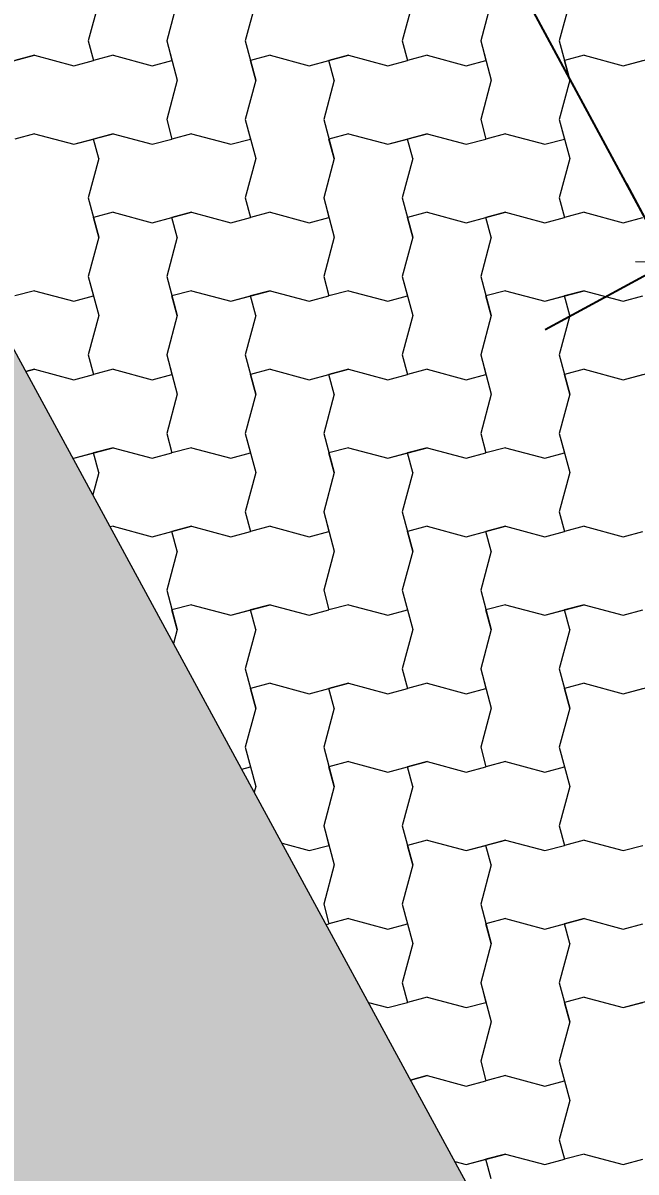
# Model space of a CAD drawing. Header units: metres. Extents: x -111189 to -108577, y -72951 to -72647.
# Drawn here: x -110203.949 to -110203.168, y -72658.383 to -72656.919 of the extents above; entities that cross this region are included whole.
import ezdxf

# ---------------------------------------------------------------- set-up
doc = ezdxf.new("R2010")
doc.units = ezdxf.units.M
doc.header["$MEASUREMENT"] = 0
doc.set_wipeout_variables(frame=1)
doc.linetypes.add('Wipeout_Contour', pattern=[1, 0, -1])
for name, color, linetype in [('00 - Muros - Pormenores', 7, 'Continuous'), ('02 - ESTRADAS', 7, 'Continuous'), ('02 - PASSEIOS', 7, 'Continuous'), ('Planta Piso -1_1_01 - TERRENO PROPOSTO', 7, 'Continuous')]:
    doc.layers.add(name, color=color, linetype=linetype)
doc.styles.add('ESTILO_GERADO_3', font='AGENCYR.TTF')
doc.dimstyles.new('ESTILO_GERADO__2', dxfattribs={"dimtxt": 0.15, "dimasz": 0.057, "dimexe": 0.18, "dimexo": 0.05, "dimgap": 0, "dimtad": 1, "dimzin": 0, "dimdsep": 46, "dimtxsty": 'ESTILO_GERADO_3', "dimblk": 'ARROWHEAD_2', "dimblk1": 'ARROWHEAD_2', "dimblk2": 'ARROWHEAD_2', "dimcen": 0.09, "dimclrd": 7, "dimclre": 7, "dimclrt": 7, "dimadec": 0, "dimazin": 0, "dimtfac": 1, "dimtdec": 4, "dimtmove": 0, "dimatfit": 3, "dimfxl": 1, "dimtolj": 1, "dimtzin": 0, "dimarcsym": 0})

# ---------------------------------------------------------------- blocks, each defined once
blk = doc.blocks.new('Malha_7_1', base_point=(-111182.45, -72914.5203))
at = {"layer": '02 - ESTRADAS', "linetype": 'Continuous', "lineweight": 0}
blk.add_hatch(color=59, dxfattribs=at).paths.add_polyline_path([(-111182.45, -72914.5203), (-111188.8126, -72916.4733), (-111186.8713, -72920.0457), (-111184.43, -72924.5384), (-111179.542, -72933.5337), (-111178.9858, -72934.5573), (-111177.1266, -72937.9788), (-111170.2715, -72950.5942), (-111163.9365, -72948.6033), (-111171.3979, -72934.867), (-111173.1932, -72931.5618), (-111177.5277, -72923.5822), (-111178.6992, -72921.4255), (-111179.283, -72920.3506), (-111181.1398, -72916.9324)])
at = {"layer": '02 - ESTRADAS', "color": 7, "linetype": 'Continuous', "lineweight": 13, "flags": 128}
blk.add_lwpolyline([(-111182.45, -72914.5203), (-111181.1398, -72916.9324), (-111179.283, -72920.3506), (-111178.6992, -72921.4255), (-111177.5277, -72923.5822), (-111173.1932, -72931.5618), (-111171.3979, -72934.867), (-111163.9365, -72948.6033), (-111170.2715, -72950.5942), (-111177.1266, -72937.9788), (-111178.9858, -72934.5573), (-111179.542, -72933.5337), (-111184.43, -72924.5384), (-111186.8713, -72920.0457), (-111188.8126, -72916.4733)], close=True, dxfattribs=at)
blk = doc.blocks.new('*X25', base_point=(-110957.0649, -73026.2797))
at = {"layer": '02 - PASSEIOS', "color": 253, "linetype": 'Continuous', "lineweight": 9}
for p, q in [((-111179.4515, -72919.398), (-111179.4649, -72919.448)), ((-111179.3515, -72919.398), (-111179.3649, -72919.448)), ((-111179.3515, -72919.398), (-111179.3649, -72919.448)), ((-111179.2515, -72919.398), (-111179.2649, -72919.448)), ((-111179.0515, -72919.398), (-111179.0649, -72919.448)), ((-111178.9515, -72919.398), (-111178.9649, -72919.448)), ((-111178.9515, -72919.398), (-111178.9649, -72919.448)), ((-111178.8515, -72919.398), (-111178.8649, -72919.448)), ((-111179.4649, -72919.448), (-111179.4582, -72919.473)), ((-111179.3649, -72919.448), (-111179.3582, -72919.473)), ((-111179.3649, -72919.448), (-111179.3515, -72919.498)), ((-111179.2649, -72919.448), (-111179.2515, -72919.498)), ((-111179.0649, -72919.448), (-111179.0582, -72919.473)), ((-111178.9649, -72919.448), (-111178.9582, -72919.473)), ((-111178.9649, -72919.448), (-111178.9515, -72919.498)), ((-111178.8649, -72919.448), (-111178.8515, -72919.498)), ((-111179.5832, -72919.4797), (-111179.5332, -72919.4663)), ((-111179.5332, -72919.4663), (-111179.5582, -72919.473)), ((-111179.5332, -72919.4663), (-111179.4832, -72919.4797)), ((-111179.5332, -72919.4663), (-111179.4832, -72919.4797)), ((-111179.4332, -72919.4663), (-111179.4582, -72919.473)), ((-111179.4332, -72919.4663), (-111179.3832, -72919.4797)), ((-111179.2332, -72919.4663), (-111179.2582, -72919.473)), ((-111179.2332, -72919.4663), (-111179.2582, -72919.473)), ((-111179.2332, -72919.4663), (-111179.1832, -72919.4797)), ((-111179.2332, -72919.4663), (-111179.1832, -72919.4797)), ((-111179.1832, -72919.4797), (-111179.1332, -72919.4663)), ((-111179.1332, -72919.4663), (-111179.1582, -72919.473)), ((-111179.1332, -72919.4663), (-111179.0832, -72919.4797)), ((-111179.1332, -72919.4663), (-111179.0832, -72919.4797)), ((-111179.0332, -72919.4663), (-111179.0582, -72919.473)), ((-111179.0332, -72919.4663), (-111178.9832, -72919.4797)), ((-111178.8332, -72919.4663), (-111178.8582, -72919.473)), ((-111178.8332, -72919.4663), (-111178.8582, -72919.473)), ((-111178.8332, -72919.4663), (-111178.7832, -72919.4797)), ((-111178.8332, -72919.4663), (-111178.7832, -72919.4797)), ((-111178.7832, -72919.4797), (-111178.7332, -72919.4663)), ((-111179.4832, -72919.4797), (-111179.4582, -72919.473)), ((-111179.4832, -72919.4797), (-111179.4582, -72919.473)), ((-111179.3832, -72919.4797), (-111179.3582, -72919.473)), ((-111179.2515, -72919.498), (-111179.2582, -72919.473)), ((-111179.1832, -72919.4797), (-111179.1582, -72919.473)), ((-111179.1515, -72919.498), (-111179.1582, -72919.473)), ((-111179.0832, -72919.4797), (-111179.0582, -72919.473)), ((-111179.0832, -72919.4797), (-111179.0582, -72919.473)), ((-111178.9832, -72919.4797), (-111178.9582, -72919.473)), ((-111178.8515, -72919.498), (-111178.8582, -72919.473)), ((-111178.7832, -72919.4797), (-111178.7582, -72919.473)), ((-111179.3515, -72919.498), (-111179.3649, -72919.548)), ((-111179.2515, -72919.498), (-111179.2649, -72919.548)), ((-111179.2515, -72919.498), (-111179.2649, -72919.548)), ((-111179.1515, -72919.498), (-111179.1649, -72919.548)), ((-111178.9515, -72919.498), (-111178.9649, -72919.548)), ((-111178.8515, -72919.498), (-111178.8649, -72919.548)), ((-111178.8515, -72919.498), (-111178.8649, -72919.548)), ((-111179.3649, -72919.548), (-111179.3582, -72919.573)), ((-111179.2649, -72919.548), (-111179.2582, -72919.573)), ((-111179.2649, -72919.548), (-111179.2515, -72919.598)), ((-111179.1649, -72919.548), (-111179.1515, -72919.598)), ((-111178.9649, -72919.548), (-111178.9582, -72919.573)), ((-111178.8649, -72919.548), (-111178.8582, -72919.573)), ((-111178.8649, -72919.548), (-111178.8515, -72919.598)), ((-111179.5332, -72919.5663), (-111179.5582, -72919.573)), ((-111179.5332, -72919.5663), (-111179.5582, -72919.573)), ((-111179.5332, -72919.5663), (-111179.4832, -72919.5797)), ((-111179.5332, -72919.5663), (-111179.4832, -72919.5797)), ((-111179.4832, -72919.5797), (-111179.4332, -72919.5663)), ((-111179.4832, -72919.5797), (-111179.4582, -72919.573)), ((-111179.4332, -72919.5663), (-111179.4582, -72919.573)), ((-111179.4515, -72919.598), (-111179.4582, -72919.573)), ((-111179.4332, -72919.5663), (-111179.3832, -72919.5797)), ((-111179.4332, -72919.5663), (-111179.3832, -72919.5797)), ((-111179.3832, -72919.5797), (-111179.3582, -72919.573)), ((-111179.3832, -72919.5797), (-111179.3582, -72919.573)), ((-111179.3332, -72919.5663), (-111179.3582, -72919.573)), ((-111179.3332, -72919.5663), (-111179.2832, -72919.5797)), ((-111179.2832, -72919.5797), (-111179.2582, -72919.573)), ((-111179.1332, -72919.5663), (-111179.1582, -72919.573)), ((-111179.1332, -72919.5663), (-111179.1582, -72919.573)), ((-111179.1515, -72919.598), (-111179.1582, -72919.573)), ((-111179.1332, -72919.5663), (-111179.0832, -72919.5797)), ((-111179.1332, -72919.5663), (-111179.0832, -72919.5797)), ((-111179.0832, -72919.5797), (-111179.0332, -72919.5663)), ((-111179.0832, -72919.5797), (-111179.0582, -72919.573)), ((-111179.0332, -72919.5663), (-111179.0582, -72919.573)), ((-111179.0515, -72919.598), (-111179.0582, -72919.573)), ((-111179.0332, -72919.5663), (-111178.9832, -72919.5797)), ((-111179.0332, -72919.5663), (-111178.9832, -72919.5797)), ((-111178.9832, -72919.5797), (-111178.9582, -72919.573)), ((-111178.9832, -72919.5797), (-111178.9582, -72919.573)), ((-111178.9332, -72919.5663), (-111178.9582, -72919.573)), ((-111178.9332, -72919.5663), (-111178.8832, -72919.5797)), ((-111178.8832, -72919.5797), (-111178.8582, -72919.573)), ((-111179.4515, -72919.598), (-111179.4649, -72919.648)), ((-111179.2515, -72919.598), (-111179.2649, -72919.648)), ((-111179.1515, -72919.598), (-111179.1649, -72919.648)), ((-111179.1515, -72919.598), (-111179.1649, -72919.648)), ((-111179.0515, -72919.598), (-111179.0649, -72919.648)), ((-111178.8515, -72919.598), (-111178.8649, -72919.648)), ((-111179.4649, -72919.648), (-111179.4515, -72919.698)), ((-111179.2649, -72919.648), (-111179.2582, -72919.673)), ((-111179.1649, -72919.648), (-111179.1582, -72919.673)), ((-111179.1649, -72919.648), (-111179.1515, -72919.698)), ((-111179.0649, -72919.648), (-111179.0515, -72919.698)), ((-111178.8649, -72919.648), (-111178.8582, -72919.673)), ((-111179.4332, -72919.6663), (-111179.4582, -72919.673)), ((-111179.4332, -72919.6663), (-111179.4582, -72919.673)), ((-111179.4515, -72919.698), (-111179.4582, -72919.673)), ((-111179.4332, -72919.6663), (-111179.3832, -72919.6797)), ((-111179.4332, -72919.6663), (-111179.3832, -72919.6797)), ((-111179.3832, -72919.6797), (-111179.3332, -72919.6663)), ((-111179.3832, -72919.6797), (-111179.3582, -72919.673)), ((-111179.3332, -72919.6663), (-111179.3582, -72919.673)), ((-111179.3515, -72919.698), (-111179.3582, -72919.673)), ((-111179.3332, -72919.6663), (-111179.2832, -72919.6797)), ((-111179.3332, -72919.6663), (-111179.2832, -72919.6797)), ((-111179.2832, -72919.6797), (-111179.2582, -72919.673)), ((-111179.2832, -72919.6797), (-111179.2582, -72919.673)), ((-111179.2332, -72919.6663), (-111179.2582, -72919.673)), ((-111179.2332, -72919.6663), (-111179.1832, -72919.6797)), ((-111179.1832, -72919.6797), (-111179.1582, -72919.673)), ((-111179.0332, -72919.6663), (-111179.0582, -72919.673)), ((-111179.0332, -72919.6663), (-111179.0582, -72919.673)), ((-111179.0515, -72919.698), (-111179.0582, -72919.673)), ((-111179.0332, -72919.6663), (-111178.9832, -72919.6797)), ((-111179.0332, -72919.6663), (-111178.9832, -72919.6797)), ((-111178.9832, -72919.6797), (-111178.9332, -72919.6663)), ((-111178.9832, -72919.6797), (-111178.9582, -72919.673)), ((-111178.9332, -72919.6663), (-111178.9582, -72919.673)), ((-111178.9515, -72919.698), (-111178.9582, -72919.673)), ((-111178.9332, -72919.6663), (-111178.8832, -72919.6797)), ((-111178.9332, -72919.6663), (-111178.8832, -72919.6797)), ((-111178.8832, -72919.6797), (-111178.8582, -72919.673)), ((-111178.8832, -72919.6797), (-111178.8582, -72919.673)), ((-111178.8332, -72919.6663), (-111178.8582, -72919.673)), ((-111178.8332, -72919.6663), (-111178.7832, -72919.6797)), ((-111178.7832, -72919.6797), (-111178.7582, -72919.673)), ((-111179.4515, -72919.698), (-111179.4649, -72919.748)), ((-111179.4515, -72919.698), (-111179.4649, -72919.748)), ((-111179.3515, -72919.698), (-111179.3649, -72919.748)), ((-111179.1515, -72919.698), (-111179.1649, -72919.748)), ((-111179.0515, -72919.698), (-111179.0649, -72919.748)), ((-111179.0515, -72919.698), (-111179.0649, -72919.748)), ((-111178.9515, -72919.698), (-111178.9649, -72919.748)), ((-111179.4649, -72919.748), (-111179.4582, -72919.773)), ((-111179.4649, -72919.748), (-111179.4515, -72919.798)), ((-111179.3649, -72919.748), (-111179.3515, -72919.798)), ((-111179.1649, -72919.748), (-111179.1582, -72919.773)), ((-111179.0649, -72919.748), (-111179.0582, -72919.773)), ((-111179.0649, -72919.748), (-111179.0515, -72919.798)), ((-111178.9649, -72919.748), (-111178.9515, -72919.798)), ((-111179.5332, -72919.7663), (-111179.5582, -72919.773)), ((-111179.5332, -72919.7663), (-111179.4832, -72919.7797)), ((-111179.4832, -72919.7797), (-111179.4582, -72919.773)), ((-111179.3332, -72919.7663), (-111179.3582, -72919.773)), ((-111179.3332, -72919.7663), (-111179.3582, -72919.773)), ((-111179.3515, -72919.798), (-111179.3582, -72919.773)), ((-111179.3332, -72919.7663), (-111179.2832, -72919.7797)), ((-111179.3332, -72919.7663), (-111179.2832, -72919.7797)), ((-111179.2832, -72919.7797), (-111179.2332, -72919.7663)), ((-111179.2832, -72919.7797), (-111179.2582, -72919.773)), ((-111179.2332, -72919.7663), (-111179.2582, -72919.773)), ((-111179.2515, -72919.798), (-111179.2582, -72919.773)), ((-111179.2332, -72919.7663), (-111179.1832, -72919.7797)), ((-111179.2332, -72919.7663), (-111179.1832, -72919.7797)), ((-111179.1832, -72919.7797), (-111179.1582, -72919.773)), ((-111179.1832, -72919.7797), (-111179.1582, -72919.773)), ((-111179.1332, -72919.7663), (-111179.1582, -72919.773)), ((-111179.1332, -72919.7663), (-111179.0832, -72919.7797)), ((-111179.0832, -72919.7797), (-111179.0582, -72919.773)), ((-111178.9332, -72919.7663), (-111178.9582, -72919.773)), ((-111178.9332, -72919.7663), (-111178.9582, -72919.773)), ((-111178.9515, -72919.798), (-111178.9582, -72919.773)), ((-111178.9332, -72919.7663), (-111178.8832, -72919.7797)), ((-111178.9332, -72919.7663), (-111178.8832, -72919.7797)), ((-111178.8832, -72919.7797), (-111178.8332, -72919.7663)), ((-111178.8832, -72919.7797), (-111178.8582, -72919.773)), ((-111178.8332, -72919.7663), (-111178.8582, -72919.773)), ((-111178.8515, -72919.798), (-111178.8582, -72919.773)), ((-111178.8332, -72919.7663), (-111178.7832, -72919.7797)), ((-111178.8332, -72919.7663), (-111178.7832, -72919.7797)), ((-111178.7832, -72919.7797), (-111178.7582, -72919.773)), ((-111178.7832, -72919.7797), (-111178.7582, -72919.773)), ((-111179.4515, -72919.798), (-111179.4649, -72919.848)), ((-111179.3515, -72919.798), (-111179.3649, -72919.848)), ((-111179.3515, -72919.798), (-111179.3649, -72919.848)), ((-111179.2515, -72919.798), (-111179.2649, -72919.848)), ((-111179.0515, -72919.798), (-111179.0649, -72919.848)), ((-111178.9515, -72919.798), (-111178.9649, -72919.848)), ((-111178.9515, -72919.798), (-111178.9649, -72919.848)), ((-111178.8515, -72919.798), (-111178.8649, -72919.848)), ((-111179.4649, -72919.848), (-111179.4582, -72919.873)), ((-111179.3649, -72919.848), (-111179.3582, -72919.873)), ((-111179.3649, -72919.848), (-111179.3515, -72919.898)), ((-111179.2649, -72919.848), (-111179.2515, -72919.898)), ((-111179.0649, -72919.848), (-111179.0582, -72919.873)), ((-111178.9649, -72919.848), (-111178.9582, -72919.873)), ((-111178.9649, -72919.848), (-111178.9515, -72919.898)), ((-111178.8649, -72919.848), (-111178.8515, -72919.898)), ((-111179.5445, -72919.8694), (-111179.5332, -72919.8663)), ((-111179.5332, -72919.8663), (-111179.5445, -72919.8694)), ((-111179.5332, -72919.8663), (-111179.4832, -72919.8797)), ((-111179.5332, -72919.8663), (-111179.4832, -72919.8797)), ((-111179.4332, -72919.8663), (-111179.4582, -72919.873)), ((-111179.4332, -72919.8663), (-111179.3832, -72919.8797)), ((-111179.2332, -72919.8663), (-111179.2582, -72919.873)), ((-111179.2332, -72919.8663), (-111179.2582, -72919.873)), ((-111179.2332, -72919.8663), (-111179.1832, -72919.8797)), ((-111179.2332, -72919.8663), (-111179.1832, -72919.8797)), ((-111179.1832, -72919.8797), (-111179.1332, -72919.8663)), ((-111179.1332, -72919.8663), (-111179.1582, -72919.873)), ((-111179.1332, -72919.8663), (-111179.0832, -72919.8797)), ((-111179.1332, -72919.8663), (-111179.0832, -72919.8797)), ((-111179.0332, -72919.8663), (-111179.0582, -72919.873)), ((-111179.0332, -72919.8663), (-111178.9832, -72919.8797)), ((-111178.8332, -72919.8663), (-111178.8582, -72919.873)), ((-111178.8332, -72919.8663), (-111178.8582, -72919.873)), ((-111178.8332, -72919.8663), (-111178.7832, -72919.8797)), ((-111178.8332, -72919.8663), (-111178.7832, -72919.8797)), ((-111178.7832, -72919.8797), (-111178.7332, -72919.8663)), ((-111179.4832, -72919.8797), (-111179.4582, -72919.873)), ((-111179.4832, -72919.8797), (-111179.4582, -72919.873)), ((-111179.3832, -72919.8797), (-111179.3582, -72919.873)), ((-111179.2515, -72919.898), (-111179.2582, -72919.873)), ((-111179.1832, -72919.8797), (-111179.1582, -72919.873)), ((-111179.1515, -72919.898), (-111179.1582, -72919.873)), ((-111179.0832, -72919.8797), (-111179.0582, -72919.873)), ((-111179.0832, -72919.8797), (-111179.0582, -72919.873)), ((-111178.9832, -72919.8797), (-111178.9582, -72919.873)), ((-111178.8515, -72919.898), (-111178.8582, -72919.873)), ((-111178.7832, -72919.8797), (-111178.7582, -72919.873)), ((-111179.3515, -72919.898), (-111179.3649, -72919.948)), ((-111179.2515, -72919.898), (-111179.2649, -72919.948)), ((-111179.2515, -72919.898), (-111179.2649, -72919.948)), ((-111179.1515, -72919.898), (-111179.1649, -72919.948)), ((-111178.9515, -72919.898), (-111178.9649, -72919.948)), ((-111178.8515, -72919.898), (-111178.8649, -72919.948)), ((-111178.8515, -72919.898), (-111178.8649, -72919.948)), ((-111179.3649, -72919.948), (-111179.3582, -72919.973)), ((-111179.2649, -72919.948), (-111179.2582, -72919.973)), ((-111179.2649, -72919.948), (-111179.2515, -72919.998)), ((-111179.1649, -72919.948), (-111179.1515, -72919.998)), ((-111178.9649, -72919.948), (-111178.9582, -72919.973)), ((-111178.8649, -72919.948), (-111178.8582, -72919.973)), ((-111178.8649, -72919.948), (-111178.8515, -72919.998)), ((-111179.4832, -72919.9797), (-111179.4332, -72919.9663)), ((-111179.4332, -72919.9663), (-111179.4582, -72919.973)), ((-111179.4332, -72919.9663), (-111179.3832, -72919.9797)), ((-111179.4332, -72919.9663), (-111179.3832, -72919.9797)), ((-111179.3332, -72919.9663), (-111179.3582, -72919.973)), ((-111179.3332, -72919.9663), (-111179.2832, -72919.9797)), ((-111179.1332, -72919.9663), (-111179.1582, -72919.973)), ((-111179.1332, -72919.9663), (-111179.1582, -72919.973)), ((-111179.1332, -72919.9663), (-111179.0832, -72919.9797)), ((-111179.1332, -72919.9663), (-111179.0832, -72919.9797)), ((-111179.0832, -72919.9797), (-111179.0332, -72919.9663)), ((-111179.0332, -72919.9663), (-111179.0582, -72919.973)), ((-111179.0332, -72919.9663), (-111178.9832, -72919.9797)), ((-111179.0332, -72919.9663), (-111178.9832, -72919.9797)), ((-111178.9332, -72919.9663), (-111178.9582, -72919.973)), ((-111178.9332, -72919.9663), (-111178.8832, -72919.9797)), ((-111179.4847, -72919.9793), (-111179.4832, -72919.9797)), ((-111179.4847, -72919.9793), (-111179.4832, -72919.9797)), ((-111179.4832, -72919.9797), (-111179.4582, -72919.973)), ((-111179.4515, -72919.998), (-111179.4582, -72919.973)), ((-111179.3832, -72919.9797), (-111179.3582, -72919.973)), ((-111179.3832, -72919.9797), (-111179.3582, -72919.973)), ((-111179.2832, -72919.9797), (-111179.2582, -72919.973)), ((-111179.1515, -72919.998), (-111179.1582, -72919.973)), ((-111179.0832, -72919.9797), (-111179.0582, -72919.973)), ((-111179.0515, -72919.998), (-111179.0582, -72919.973)), ((-111178.9832, -72919.9797), (-111178.9582, -72919.973)), ((-111178.9832, -72919.9797), (-111178.9582, -72919.973)), ((-111178.8832, -72919.9797), (-111178.8582, -72919.973)), ((-111179.4515, -72919.998), (-111179.4591, -72920.0265)), ((-111179.2515, -72919.998), (-111179.2649, -72920.048)), ((-111179.1515, -72919.998), (-111179.1649, -72920.048)), ((-111179.1515, -72919.998), (-111179.1649, -72920.048)), ((-111179.0515, -72919.998), (-111179.0649, -72920.048)), ((-111178.8515, -72919.998), (-111178.8649, -72920.048)), ((-111179.2649, -72920.048), (-111179.2582, -72920.073)), ((-111179.1649, -72920.048), (-111179.1582, -72920.073)), ((-111179.1649, -72920.048), (-111179.1515, -72920.098)), ((-111179.0649, -72920.048), (-111179.0515, -72920.098)), ((-111178.8649, -72920.048), (-111178.8582, -72920.073)), ((-111179.4332, -72920.0663), (-111179.4369, -72920.0673)), ((-111179.4332, -72920.0663), (-111179.4369, -72920.0673)), ((-111179.4332, -72920.0663), (-111179.3832, -72920.0797)), ((-111179.4332, -72920.0663), (-111179.3832, -72920.0797)), ((-111179.3832, -72920.0797), (-111179.3332, -72920.0663)), ((-111179.3832, -72920.0797), (-111179.3582, -72920.073)), ((-111179.3332, -72920.0663), (-111179.3582, -72920.073)), ((-111179.3515, -72920.098), (-111179.3582, -72920.073)), ((-111179.3332, -72920.0663), (-111179.2832, -72920.0797)), ((-111179.3332, -72920.0663), (-111179.2832, -72920.0797)), ((-111179.2832, -72920.0797), (-111179.2582, -72920.073)), ((-111179.2832, -72920.0797), (-111179.2582, -72920.073)), ((-111179.2332, -72920.0663), (-111179.2582, -72920.073)), ((-111179.2332, -72920.0663), (-111179.1832, -72920.0797)), ((-111179.1832, -72920.0797), (-111179.1582, -72920.073)), ((-111179.0332, -72920.0663), (-111179.0582, -72920.073)), ((-111179.0332, -72920.0663), (-111179.0582, -72920.073)), ((-111179.0515, -72920.098), (-111179.0582, -72920.073)), ((-111179.0332, -72920.0663), (-111178.9832, -72920.0797)), ((-111179.0332, -72920.0663), (-111178.9832, -72920.0797)), ((-111178.9832, -72920.0797), (-111178.9332, -72920.0663)), ((-111178.9832, -72920.0797), (-111178.9582, -72920.073)), ((-111178.9332, -72920.0663), (-111178.9582, -72920.073)), ((-111178.9515, -72920.098), (-111178.9582, -72920.073)), ((-111178.9332, -72920.0663), (-111178.8832, -72920.0797)), ((-111178.9332, -72920.0663), (-111178.8832, -72920.0797)), ((-111178.8832, -72920.0797), (-111178.8582, -72920.073)), ((-111178.8832, -72920.0797), (-111178.8582, -72920.073)), ((-111178.8332, -72920.0663), (-111178.8582, -72920.073)), ((-111178.8332, -72920.0663), (-111178.7832, -72920.0797)), ((-111178.7832, -72920.0797), (-111178.7582, -72920.073)), ((-111179.3515, -72920.098), (-111179.3649, -72920.148)), ((-111179.1515, -72920.098), (-111179.1649, -72920.148)), ((-111179.0515, -72920.098), (-111179.0649, -72920.148)), ((-111179.0515, -72920.098), (-111179.0649, -72920.148)), ((-111178.9515, -72920.098), (-111178.9649, -72920.148)), ((-111179.3649, -72920.148), (-111179.3515, -72920.198)), ((-111179.1649, -72920.148), (-111179.1582, -72920.173)), ((-111179.0649, -72920.148), (-111179.0582, -72920.173)), ((-111179.0649, -72920.148), (-111179.0515, -72920.198)), ((-111178.9649, -72920.148), (-111178.9515, -72920.198)), ((-111179.3332, -72920.1663), (-111179.3582, -72920.173)), ((-111179.3332, -72920.1663), (-111179.3582, -72920.173)), ((-111179.3515, -72920.198), (-111179.3582, -72920.173)), ((-111179.3332, -72920.1663), (-111179.2832, -72920.1797)), ((-111179.3332, -72920.1663), (-111179.2832, -72920.1797)), ((-111179.2832, -72920.1797), (-111179.2332, -72920.1663)), ((-111179.2832, -72920.1797), (-111179.2582, -72920.173)), ((-111179.2332, -72920.1663), (-111179.2582, -72920.173)), ((-111179.2515, -72920.198), (-111179.2582, -72920.173)), ((-111179.2332, -72920.1663), (-111179.1832, -72920.1797)), ((-111179.2332, -72920.1663), (-111179.1832, -72920.1797)), ((-111179.1832, -72920.1797), (-111179.1582, -72920.173)), ((-111179.1832, -72920.1797), (-111179.1582, -72920.173)), ((-111179.1332, -72920.1663), (-111179.1582, -72920.173)), ((-111179.1332, -72920.1663), (-111179.0832, -72920.1797)), ((-111179.0832, -72920.1797), (-111179.0582, -72920.173)), ((-111178.9332, -72920.1663), (-111178.9582, -72920.173)), ((-111178.9332, -72920.1663), (-111178.9582, -72920.173)), ((-111178.9515, -72920.198), (-111178.9582, -72920.173)), ((-111178.9332, -72920.1663), (-111178.8832, -72920.1797)), ((-111178.9332, -72920.1663), (-111178.8832, -72920.1797)), ((-111178.8832, -72920.1797), (-111178.8332, -72920.1663)), ((-111178.8832, -72920.1797), (-111178.8582, -72920.173)), ((-111178.8332, -72920.1663), (-111178.8582, -72920.173)), ((-111178.8515, -72920.198), (-111178.8582, -72920.173)), ((-111178.8332, -72920.1663), (-111178.7832, -72920.1797)), ((-111178.8332, -72920.1663), (-111178.7832, -72920.1797)), ((-111178.7832, -72920.1797), (-111178.7582, -72920.173)), ((-111178.7832, -72920.1797), (-111178.7582, -72920.173)), ((-111179.3515, -72920.198), (-111179.3563, -72920.2159)), ((-111179.3515, -72920.198), (-111179.3563, -72920.2159)), ((-111179.2515, -72920.198), (-111179.2649, -72920.248)), ((-111179.0515, -72920.198), (-111179.0649, -72920.248)), ((-111178.9515, -72920.198), (-111178.9649, -72920.248)), ((-111178.9515, -72920.198), (-111178.9649, -72920.248)), ((-111178.8515, -72920.198), (-111178.8649, -72920.248)), ((-111179.2649, -72920.248), (-111179.2515, -72920.298)), ((-111179.0649, -72920.248), (-111179.0582, -72920.273)), ((-111178.9649, -72920.248), (-111178.9582, -72920.273)), ((-111178.9649, -72920.248), (-111178.9515, -72920.298)), ((-111178.8649, -72920.248), (-111178.8515, -72920.298)), ((-111179.2332, -72920.2663), (-111179.2582, -72920.273)), ((-111179.2332, -72920.2663), (-111179.2582, -72920.273)), ((-111179.2515, -72920.298), (-111179.2582, -72920.273)), ((-111179.2332, -72920.2663), (-111179.1832, -72920.2797)), ((-111179.2332, -72920.2663), (-111179.1832, -72920.2797)), ((-111179.1832, -72920.2797), (-111179.1332, -72920.2663)), ((-111179.1832, -72920.2797), (-111179.1582, -72920.273)), ((-111179.1332, -72920.2663), (-111179.1582, -72920.273)), ((-111179.1515, -72920.298), (-111179.1582, -72920.273)), ((-111179.1332, -72920.2663), (-111179.0832, -72920.2797)), ((-111179.1332, -72920.2663), (-111179.0832, -72920.2797)), ((-111179.0832, -72920.2797), (-111179.0582, -72920.273)), ((-111179.0832, -72920.2797), (-111179.0582, -72920.273)), ((-111179.0332, -72920.2663), (-111179.0582, -72920.273)), ((-111179.0332, -72920.2663), (-111178.9832, -72920.2797)), ((-111178.9832, -72920.2797), (-111178.9582, -72920.273)), ((-111178.8332, -72920.2663), (-111178.8582, -72920.273)), ((-111178.8332, -72920.2663), (-111178.8582, -72920.273)), ((-111178.8515, -72920.298), (-111178.8582, -72920.273)), ((-111178.8332, -72920.2663), (-111178.7832, -72920.2797)), ((-111178.8332, -72920.2663), (-111178.7832, -72920.2797)), ((-111178.7832, -72920.2797), (-111178.7332, -72920.2663)), ((-111178.7832, -72920.2797), (-111178.7582, -72920.273)), ((-111179.2515, -72920.298), (-111179.2649, -72920.348)), ((-111179.2515, -72920.298), (-111179.2649, -72920.348)), ((-111179.1515, -72920.298), (-111179.1649, -72920.348)), ((-111178.9515, -72920.298), (-111178.9649, -72920.348)), ((-111178.8515, -72920.298), (-111178.8649, -72920.348)), ((-111178.8515, -72920.298), (-111178.8649, -72920.348)), ((-111179.2649, -72920.348), (-111179.2582, -72920.373)), ((-111179.2649, -72920.348), (-111179.2515, -72920.398)), ((-111179.1649, -72920.348), (-111179.1515, -72920.398)), ((-111178.9649, -72920.348), (-111178.9582, -72920.373)), ((-111178.8649, -72920.348), (-111178.8582, -72920.373)), ((-111178.8649, -72920.348), (-111178.8515, -72920.398)), ((-111179.2693, -72920.376), (-111179.2582, -72920.373)), ((-111179.1332, -72920.3663), (-111179.1582, -72920.373)), ((-111179.1332, -72920.3663), (-111179.1582, -72920.373)), ((-111179.1515, -72920.398), (-111179.1582, -72920.373)), ((-111179.1332, -72920.3663), (-111179.0832, -72920.3797)), ((-111179.1332, -72920.3663), (-111179.0832, -72920.3797)), ((-111179.0832, -72920.3797), (-111179.0332, -72920.3663)), ((-111179.0832, -72920.3797), (-111179.0582, -72920.373)), ((-111179.0332, -72920.3663), (-111179.0582, -72920.373)), ((-111179.0515, -72920.398), (-111179.0582, -72920.373)), ((-111179.0332, -72920.3663), (-111178.9832, -72920.3797)), ((-111179.0332, -72920.3663), (-111178.9832, -72920.3797)), ((-111178.9832, -72920.3797), (-111178.9582, -72920.373)), ((-111178.9832, -72920.3797), (-111178.9582, -72920.373)), ((-111178.9332, -72920.3663), (-111178.9582, -72920.373)), ((-111178.9332, -72920.3663), (-111178.8832, -72920.3797)), ((-111178.8832, -72920.3797), (-111178.8582, -72920.373)), ((-111179.2515, -72920.398), (-111179.2534, -72920.4052)), ((-111179.1515, -72920.398), (-111179.1649, -72920.448)), ((-111179.1515, -72920.398), (-111179.1649, -72920.448)), ((-111179.0515, -72920.398), (-111179.0649, -72920.448)), ((-111178.8515, -72920.398), (-111178.8649, -72920.448)), ((-111179.1649, -72920.448), (-111179.1582, -72920.473)), ((-111179.1649, -72920.448), (-111179.1515, -72920.498)), ((-111179.0649, -72920.448), (-111179.0515, -72920.498)), ((-111178.8649, -72920.448), (-111178.8582, -72920.473)), ((-111179.0332, -72920.4663), (-111179.0582, -72920.473)), ((-111179.0332, -72920.4663), (-111179.0582, -72920.473)), ((-111179.0332, -72920.4663), (-111178.9832, -72920.4797)), ((-111179.0332, -72920.4663), (-111178.9832, -72920.4797)), ((-111178.9832, -72920.4797), (-111178.9332, -72920.4663)), ((-111178.9332, -72920.4663), (-111178.9582, -72920.473)), ((-111178.9332, -72920.4663), (-111178.8832, -72920.4797)), ((-111178.9332, -72920.4663), (-111178.8832, -72920.4797)), ((-111178.8332, -72920.4663), (-111178.8582, -72920.473)), ((-111178.8332, -72920.4663), (-111178.7832, -72920.4797)), ((-111179.218, -72920.4704), (-111179.1832, -72920.4797)), ((-111179.1832, -72920.4797), (-111179.1582, -72920.473)), ((-111179.0515, -72920.498), (-111179.0582, -72920.473)), ((-111178.9832, -72920.4797), (-111178.9582, -72920.473)), ((-111178.9515, -72920.498), (-111178.9582, -72920.473)), ((-111178.8832, -72920.4797), (-111178.8582, -72920.473)), ((-111178.8832, -72920.4797), (-111178.8582, -72920.473)), ((-111178.7832, -72920.4797), (-111178.7582, -72920.473)), ((-111179.1515, -72920.498), (-111179.1649, -72920.548)), ((-111179.0515, -72920.498), (-111179.0649, -72920.548)), ((-111179.0515, -72920.498), (-111179.0649, -72920.548)), ((-111178.9515, -72920.498), (-111178.9649, -72920.548)), ((-111179.1649, -72920.548), (-111179.1582, -72920.573)), ((-111179.0649, -72920.548), (-111179.0582, -72920.573)), ((-111179.0649, -72920.548), (-111179.0515, -72920.598)), ((-111178.9649, -72920.548), (-111178.9515, -72920.598)), ((-111179.1332, -72920.5663), (-111179.1582, -72920.573)), ((-111179.1332, -72920.5663), (-111179.0832, -72920.5797)), ((-111178.9332, -72920.5663), (-111178.9582, -72920.573)), ((-111178.9332, -72920.5663), (-111178.9582, -72920.573)), ((-111178.9332, -72920.5663), (-111178.8832, -72920.5797)), ((-111178.9332, -72920.5663), (-111178.8832, -72920.5797)), ((-111178.8832, -72920.5797), (-111178.8332, -72920.5663)), ((-111178.8332, -72920.5663), (-111178.8582, -72920.573)), ((-111178.8332, -72920.5663), (-111178.7832, -72920.5797)), ((-111178.8332, -72920.5663), (-111178.7832, -72920.5797)), ((-111179.1617, -72920.574), (-111179.1582, -72920.573)), ((-111179.1617, -72920.574), (-111179.1582, -72920.573)), ((-111179.0832, -72920.5797), (-111179.0582, -72920.573)), ((-111178.9515, -72920.598), (-111178.9582, -72920.573)), ((-111178.8832, -72920.5797), (-111178.8582, -72920.573)), ((-111178.8515, -72920.598), (-111178.8582, -72920.573)), ((-111178.7832, -72920.5797), (-111178.7582, -72920.573)), ((-111178.7832, -72920.5797), (-111178.7582, -72920.573)), ((-111179.0515, -72920.598), (-111179.0649, -72920.648)), ((-111178.9515, -72920.598), (-111178.9649, -72920.648)), ((-111178.9515, -72920.598), (-111178.9649, -72920.648)), ((-111178.8515, -72920.598), (-111178.8649, -72920.648)), ((-111179.0649, -72920.648), (-111179.0582, -72920.673)), ((-111178.9649, -72920.648), (-111178.9582, -72920.673)), ((-111178.9649, -72920.648), (-111178.9515, -72920.698)), ((-111178.8649, -72920.648), (-111178.8515, -72920.698)), ((-111179.1079, -72920.6731), (-111179.0832, -72920.6797)), ((-111179.1079, -72920.6731), (-111179.0832, -72920.6797)), ((-111179.0832, -72920.6797), (-111179.0582, -72920.673)), ((-111179.0832, -72920.6797), (-111179.0582, -72920.673)), ((-111179.0332, -72920.6663), (-111179.0582, -72920.673)), ((-111179.0332, -72920.6663), (-111178.9832, -72920.6797)), ((-111178.9832, -72920.6797), (-111178.9582, -72920.673)), ((-111178.8332, -72920.6663), (-111178.8582, -72920.673)), ((-111178.8332, -72920.6663), (-111178.8582, -72920.673)), ((-111178.8515, -72920.698), (-111178.8582, -72920.673)), ((-111178.8332, -72920.6663), (-111178.7832, -72920.6797)), ((-111178.8332, -72920.6663), (-111178.7832, -72920.6797)), ((-111178.7832, -72920.6797), (-111178.7332, -72920.6663)), ((-111178.7832, -72920.6797), (-111178.7582, -72920.673)), ((-111178.9515, -72920.698), (-111178.9649, -72920.748)), ((-111178.8515, -72920.698), (-111178.8649, -72920.748)), ((-111178.8515, -72920.698), (-111178.8649, -72920.748)), ((-111178.9649, -72920.748), (-111178.9582, -72920.773)), ((-111178.8649, -72920.748), (-111178.8582, -72920.773)), ((-111178.8649, -72920.748), (-111178.8515, -72920.798)), ((-111179.0542, -72920.772), (-111179.0332, -72920.7663)), ((-111179.0332, -72920.7663), (-111179.0542, -72920.772)), ((-111179.0332, -72920.7663), (-111178.9832, -72920.7797)), ((-111179.0332, -72920.7663), (-111178.9832, -72920.7797)), ((-111178.9832, -72920.7797), (-111178.9582, -72920.773)), ((-111178.9832, -72920.7797), (-111178.9582, -72920.773)), ((-111178.9332, -72920.7663), (-111178.9582, -72920.773)), ((-111178.9332, -72920.7663), (-111178.8832, -72920.7797)), ((-111178.8832, -72920.7797), (-111178.8582, -72920.773)), ((-111178.8515, -72920.798), (-111178.8649, -72920.848)), ((-111178.8649, -72920.848), (-111178.8582, -72920.873)), ((-111178.9978, -72920.8758), (-111178.9832, -72920.8797)), ((-111178.9978, -72920.8758), (-111178.9832, -72920.8797)), ((-111178.9832, -72920.8797), (-111178.9332, -72920.8663)), ((-111178.9832, -72920.8797), (-111178.9582, -72920.873)), ((-111178.9332, -72920.8663), (-111178.9582, -72920.873)), ((-111178.9515, -72920.898), (-111178.9582, -72920.873)), ((-111178.9332, -72920.8663), (-111178.8832, -72920.8797)), ((-111178.9332, -72920.8663), (-111178.8832, -72920.8797)), ((-111178.8832, -72920.8797), (-111178.8582, -72920.873)), ((-111178.8832, -72920.8797), (-111178.8582, -72920.873)), ((-111178.8332, -72920.8663), (-111178.8582, -72920.873)), ((-111178.8332, -72920.8663), (-111178.7832, -72920.8797)), ((-111178.7832, -72920.8797), (-111178.7582, -72920.873))]:
    blk.add_line(p, q, dxfattribs=at)
blk = doc.blocks.new('Malha_8_1', base_point=(-111182.45, -72914.5203))
at = {"color": 254, "linetype": 'Wipeout_Contour', "lineweight": 0, "ltscale": 1861428.278801215}
blk.add_wipeout([(-111182.45, -72914.5203), (-111181.1398, -72916.9324), (-111179.283, -72920.3506), (-111178.6992, -72921.4255), (-111173.1932, -72931.5618), (-111171.3979, -72934.867), (-111163.9365, -72948.6033), (-111162.5896, -72948.18), (-111170.1617, -72934.1975), (-111171.9536, -72930.8885), (-111177.4458, -72920.7467), (-111178.0283, -72919.6711), (-111179.8807, -72916.2505), (-111181.0503, -72914.0907)], dxfattribs=at).dxf.layer = '02 - PASSEIOS'
at = {"layer": '02 - PASSEIOS', "color": 7, "linetype": 'Continuous', "lineweight": 13, "flags": 128}
blk.add_lwpolyline([(-111182.45, -72914.5203), (-111181.0503, -72914.0907), (-111179.8807, -72916.2505), (-111178.0283, -72919.6711), (-111177.4458, -72920.7467), (-111171.9536, -72930.8885), (-111170.1617, -72934.1975), (-111162.5896, -72948.18), (-111163.9365, -72948.6033), (-111171.3979, -72934.867), (-111173.1932, -72931.5618), (-111178.6992, -72921.4255), (-111179.283, -72920.3506), (-111181.1398, -72916.9324)], close=True, dxfattribs=at)
at = {"layer": '02 - PASSEIOS', "color": 7, "lineweight": 13}
blk.add_blockref('*X25', (-110957.0649, -73026.2797), dxfattribs=at)
blk = doc.blocks.new('ARROWHEAD_2')
at = {"color": 0, "linetype": 'Continuous', "lineweight": 0}
for p, q in [((-0.378, -0.655), (0.378, 0.655)), ((0, 0), (-1, 0))]:
    blk.add_line(p, q, dxfattribs=at)
blk = doc.blocks.new('*D3276')
at = {"layer": '00 - Muros - Pormenores', "color": 7, "linetype": 'Continuous', "lineweight": -2, "transparency": 16777216}
for p, q in [((-110204.0436, -72654.29), (-110204.7211, -72654.6569)), ((-110204.5357, -72654.6213), (-110203.8783, -72655.8353)), ((-110203.1532, -72657.1742), (-110203.7565, -72656.0601)), ((-110202.6068, -72656.9431), (-110203.2843, -72657.3101))]:
    blk.add_line(p, q, dxfattribs=at)
at = {"layer": 'Defpoints', "color": 0, "linetype": 'Continuous', "transparency": 16777216}
for p in [(-110203.9996, -72654.2662), (-110202.5628, -72656.9193), (-110203.1261, -72657.2243)]:
    blk.add_point(p, dxfattribs=at)
at = {"layer": '00 - Muros - Pormenores', "color": 7, "linetype": 'Continuous', "lineweight": -2, "transparency": 16777216, "xscale": 0.05700000000000001, "yscale": 0.05700000000000001, "zscale": 0.05700000000000001}
for p, rotation in [((-110204.5628, -72654.5712), 118.4372769105561), ((-110203.1261, -72657.2243), 298.4372769105561)]:
    blk.add_blockref('ARROWHEAD_2', p, dxfattribs=dict(at, rotation=rotation))
at = {"layer": '00 - Muros - Pormenores', "color": 7, "linetype": 'Continuous', "lineweight": 5, "transparency": 16777216, "insert": (-110203.8174, -72655.9477), "char_height": 0.15, "attachment_point": 5, "rotation": 298.4373, "style": 'ESTILO_GERADO_3'}
blk.add_mtext('\\A1;3.02', dxfattribs=at)
blk = doc.blocks.new('*D3277')
at = {"layer": '00 - Muros - Pormenores', "color": 7, "linetype": 'Continuous', "lineweight": -2, "transparency": 16777216}
for p, q in [((-110202.6068, -72656.9431), (-110203.2843, -72657.3101)), ((-110203.1532, -72657.1742), (-110203.1803, -72657.1241)), ((-110202.4585, -72657.2169), (-110203.1361, -72657.5838)), ((-110203.1261, -72657.2243), (-110202.9778, -72657.4981)), ((-110202.9507, -72657.5482), (-110202.9235, -72657.5984))]:
    blk.add_line(p, q, dxfattribs=at)
at = {"layer": 'Defpoints', "color": 0, "linetype": 'Continuous', "transparency": 16777216}
for p in [(-110202.5628, -72656.9193), (-110202.4146, -72657.1931), (-110202.9778, -72657.4981)]:
    blk.add_point(p, dxfattribs=at)
at = {"layer": '00 - Muros - Pormenores', "color": 7, "linetype": 'Continuous', "lineweight": -2, "transparency": 16777216, "xscale": 0.05700000000000001, "yscale": 0.05700000000000001, "zscale": 0.05700000000000001}
for p, rotation in [((-110203.1261, -72657.2243), 298.4372769105561), ((-110202.9778, -72657.4981), 118.4372769105561)]:
    blk.add_blockref('ARROWHEAD_2', p, dxfattribs=dict(at, rotation=rotation))
at = {"layer": '00 - Muros - Pormenores', "color": 7, "linetype": 'Continuous', "lineweight": 5, "transparency": 16777216, "insert": (-110203.0162, -72657.4272), "char_height": 0.15, "attachment_point": 5, "rotation": 298.4373, "style": 'ESTILO_GERADO_3'}
blk.add_mtext('\\A1;0.31', dxfattribs=at)

msp = doc.modelspace()

# ---------------------------------------------------------------- block references
at = {"layer": 'Planta Piso -1_1_01 - TERRENO PROPOSTO', "color": 252, "linetype": 'Continuous', "lineweight": 0, "true_color": 0x939598, "transparency": 33554539}
msp.add_blockref('Malha_7_1', (-110206.8514, -72652.0145), dxfattribs=at)

# ---------------------------------------------------------------- next in the draw order: block references
at = {"layer": '02 - PASSEIOS', "color": 7, "lineweight": 13}
msp.add_blockref('Malha_8_1', (-110206.8514, -72652.0145), dxfattribs=at)

# ---------------------------------------------------------------- next in the draw order: dimensions: what is measured, and where the dimension line sits
at = {"layer": '00 - Muros - Pormenores', "color": 7, "linetype": 'Continuous', "lineweight": 5}
for base, p1, p2, picture, middle in [((-110203.1261, -72657.2243), (-110203.9996, -72654.2662), (-110202.5628, -72656.9193), '*D3276', (-110203.8174, -72655.9477)), ((-110202.9778, -72657.4981), (-110202.5628, -72656.9193), (-110202.4146, -72657.1931), '*D3277', (-110203.0162, -72657.4272))]:
    dim = msp.add_linear_dim(base=base, p1=p1, p2=p2, angle=298.4373, dimstyle='ESTILO_GERADO__2', dxfattribs=at)
    dim.commit()
    dim.dimension.update_dxf_attribs({"geometry": picture, "text_midpoint": middle, "dimtype": 160, "text_rotation": 298.4373})

doc.saveas('drawing.dxf')
